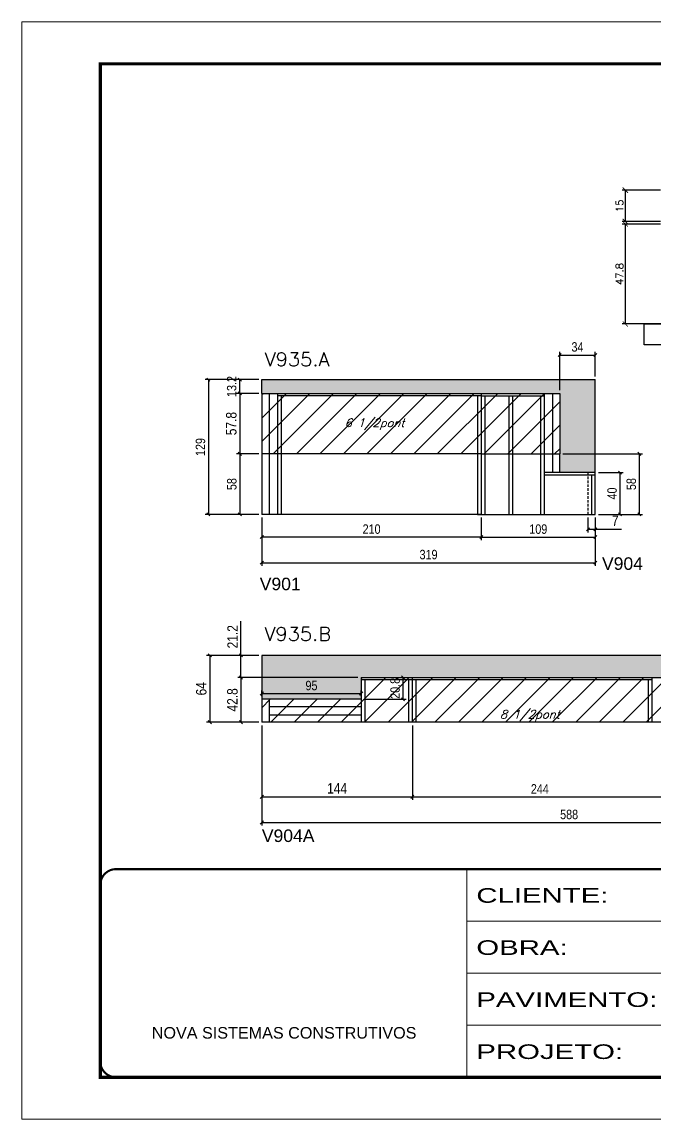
# Model space of a CAD drawing. Extents: x -20960 to -5926, y -2106 to 21915.
# Drawn here: x -7452 to -6846, y 10528 to 11578 of the extents above; entities that cross this region are included whole.
import ezdxf

# ---------------------------------------------------------------- set-up
doc = ezdxf.new("R2010")
doc.units = 0
for name, pattern in [('CONTINUO', [0]), ('DASHED', [0.75, 0.5, -0.25]), ('HIDDEN', [0.375, 0.25, -0.125])]:
    doc.linetypes.add(name, pattern=pattern)
for name, color, linetype in [('5', 5, 'Continuous'), ('barrote', 251, 'Continuous'), ('COTA', 241, 'Continuous'), ('Painéis', 200, 'Continuous'), ('Reaproveitamento', 251, 'Continuous'), ('SARR_2.2x7', 40, 'Continuous'), ('SARR_3.5x7', 81, 'Continuous'), ('texto', 7, 'Continuous')]:
    doc.layers.add(name, color=color, linetype=linetype)
for name, color, linetype, lineweight in [('Folhas', 255, 'Continuous', 9), ('SARRAFO DE PRESSAO', 251, 'DASHED', 9), ('Texto Seção', 7, 'Continuous', 15)]:
    doc.layers.add(name, color=color, linetype=linetype, lineweight=lineweight)
doc.styles.add('ARIAL', font='arial.ttf')
doc.styles.add('COTA TECNICA', font='techl___.ttf', dxfattribs={"height": 10})
doc.styles.add('COTA TECNICA-50', font='techl___.ttf', dxfattribs={"height": 9})
doc.styles.add('REGUA-120', font='ROMANS.shx', dxfattribs={"height": 15})
doc.styles.add('Romans', font='romans.shx')
doc.styles.get("Standard").update_dxf_attribs({"font": 'arial.ttf'})
doc.styles.add('Tecnologia', font='')
doc.styles.get('Tecnologia').set_extended_font_data('Forgotten Futurist')
doc.dimstyles.new('COTA PAINEL-50', dxfattribs={"dimtxt": 9, "dimasz": 3, "dimexe": 3, "dimexo": 3, "dimgap": 3, "dimtad": 1, "dimdec": 1, "dimzin": 12, "dimdsep": 46, "dimtxsty": 'COTA TECNICA-50', "dimblk1": 'OBLIQUE', "dimblk2": 'OBLIQUE', "dimsah": 1, "dimcen": 0.9, "dimclrd": 4, "dimclre": 4, "dimclrt": 240, "dimadec": 1, "dimazin": 3, "dimtfac": 1, "dimtdec": 1, "dimtmove": 0, "dimatfit": 3, "dimfxl": 1, "dimtolj": 1, "dimtzin": 12, "dimarcsym": 0})
doc.dimstyles.new('Cota Seção (2x)', dxfattribs={"dimtxt": 7, "dimasz": 5, "dimexe": 3, "dimexo": 3, "dimgap": 2, "dimtad": 3, "dimdec": 1, "dimlfac": 0.5, "dimzin": 12, "dimdsep": 46, "dimtxsty": 'Romans', "dimblk": 'ARCHTICK', "dimcen": 0, "dimclrd": 4, "dimclre": 4, "dimclrt": 1, "dimadec": 1, "dimazin": 3, "dimtfac": 1, "dimtdec": 1, "dimtmove": 0, "dimatfit": 3, "dimldrblk": 'OBLIQUE', "dimfxl": 1, "dimtolj": 1, "dimtzin": 12, "dimarcsym": 0})
doc.dimstyles.new('PAINEL', dxfattribs={"dimtxt": 10, "dimasz": 3, "dimexe": 3, "dimexo": 3, "dimgap": 3, "dimtad": 1, "dimdec": 1, "dimzin": 12, "dimdsep": 46, "dimtxsty": 'COTA TECNICA', "dimblk1": 'OBLIQUE', "dimblk2": 'OBLIQUE', "dimsah": 1, "dimcen": 0.9, "dimclrd": 4, "dimclre": 4, "dimclrt": 240, "dimadec": 1, "dimazin": 3, "dimtfac": 1, "dimtdec": 1, "dimtmove": 0, "dimatfit": 3, "dimfxl": 1, "dimtolj": 1, "dimtzin": 12, "dimarcsym": 0})

# ---------------------------------------------------------------- blocks, each defined once
blk = doc.blocks.new('9999999999')
at = {"color": 30, "linetype": 'CONTINUO'}
for p, q in [((98564.6, 34230.2), (98564.6, 34429.4)), ((98564.6, 34379.6), (99584, 34379.6)), ((98564.6, 34329.8), (99488, 34329.8)), ((98564.6, 34280), (99488, 34280))]:
    blk.add_line(p, q, dxfattribs=at)
at = {"color": 30, "linetype": 'CONTINUO', "const_width": 2}
blk.add_lwpolyline([(99584, 34230.2), (99584, 34414.4, 0.414214), (99569, 34429.4), (98229, 34429.4, 0.414214), (98214, 34414.4), (98214, 34245.2, 0.414214), (98229, 34230.2), (99584, 34230.2)], format="xyb", dxfattribs=at)
at = {"layer": 'Folhas'}
blk.add_lwpolyline([(98139, 34190.2), (99624, 34190.2), (99624, 35240.2), (98139, 35240.2)], close=True, dxfattribs=at)
at = {"layer": 'Folhas', "color": 30, "const_width": 3}
blk.add_lwpolyline([(98214, 34230.2), (99584, 34230.2), (99584, 35200.2), (98214, 35200.2)], close=True, dxfattribs=at)
at = {"color": 7, "linetype": 'Continuous', "ltscale": 5, "style": 'ARIAL'}
blk.add_text('NOVA SISTEMAS CONSTRUTIVOS', height=11.059, dxfattribs=at).set_placement((98263.2, 34267.2))
at = {"layer": 'Folhas', "color": 7, "style": 'Tecnologia', "width": 1.5}
for s, p in [('CLIENTE:', (98573.7, 34397.2)), ('OBRA:', (98573.7, 34347.3)), ('PAVIMENTO:', (98573.7, 34297.5)), ('PROJETO:', (98573.7, 34247.7))]:
    blk.add_text(s, height=14, dxfattribs=at).set_placement(p)
blk = doc.blocks.new('_Oblique')
at = {"color": 0, "linetype": 'ByBlock', "lineweight": -2}
blk.add_line((-0.5, -0.5), (0.5, 0.5), dxfattribs=at)
blk = doc.blocks.new('*D1606')
at = {"layer": 'COTA', "color": 4, "lineweight": -2, "ltscale": 25, "transparency": 16777216}
for p, q in [((-7225.5, 11222.7), (-7246.6, 11222.7)), ((-7243.6, 11222.7), (-7243.6, 11164.9)), ((-7225.5, 11164.9), (-7246.6, 11164.9))]:
    blk.add_line(p, q, dxfattribs=at)
at = {"layer": 'Defpoints', "color": 0, "ltscale": 25, "transparency": 16777216}
for p in [(-7222.5, 11222.7), (-7243.6, 11164.9), (-7222.5, 11164.9)]:
    blk.add_point(p, dxfattribs=at)
at = {"layer": 'COTA', "color": 4, "lineweight": -2, "ltscale": 25, "transparency": 16777216, "xscale": 3, "yscale": 3, "zscale": 3}
for p, rotation in [((-7243.6, 11222.7), 90), ((-7243.6, 11164.9), 270)]:
    blk.add_blockref('_Oblique', p, dxfattribs=dict(at, rotation=rotation))
at = {"layer": 'COTA', "color": 240, "ltscale": 25, "transparency": 16777216, "insert": (-7251.7, 11193.8), "char_height": 10, "attachment_point": 5, "rotation": 90, "style": 'COTA TECNICA'}
blk.add_mtext('\\A1;57.8', dxfattribs=at)
blk = doc.blocks.new('*D1392')
at = {"layer": 'COTA', "color": 4, "lineweight": -2, "ltscale": 25, "transparency": 16777216}
for p, q in [((-7222.5, 10905), (-7222.5, 10833.6)), ((-7078.5, 10905), (-7078.5, 10833.6)), ((-7222.5, 10836.6), (-7078.5, 10836.6))]:
    blk.add_line(p, q, dxfattribs=at)
at = {"layer": 'Defpoints', "color": 0, "ltscale": 25, "transparency": 16777216}
for p in [(-7222.5, 10908), (-7078.5, 10908), (-7078.5, 10836.6)]:
    blk.add_point(p, dxfattribs=at)
at = {"layer": 'COTA', "color": 4, "lineweight": -2, "ltscale": 25, "transparency": 16777216, "xscale": 3, "yscale": 3, "zscale": 3, "rotation": 180}
blk.add_blockref('_Oblique', (-7222.5, 10836.6), dxfattribs=at)
at = {"layer": 'COTA', "color": 4, "lineweight": -2, "ltscale": 25, "transparency": 16777216, "xscale": 3, "yscale": 3, "zscale": 3}
blk.add_blockref('_Oblique', (-7078.5, 10836.6), dxfattribs=at)
at = {"layer": 'COTA', "color": 240, "ltscale": 25, "transparency": 16777216, "insert": (-7150.5, 10844.7), "char_height": 10, "attachment_point": 5, "style": 'COTA TECNICA'}
blk.add_mtext('\\A1;144', dxfattribs=at)
blk = doc.blocks.new('*D1393')
at = {"layer": 'COTA', "color": 4, "lineweight": -2, "ltscale": 25, "transparency": 16777216}
for p, q in [((-7130.5, 10950.8), (-7245.5, 10950.8)), ((-7242.5, 10950.8), (-7242.5, 10908)), ((-7225.5, 10908), (-7245.5, 10908))]:
    blk.add_line(p, q, dxfattribs=at)
at = {"layer": 'Defpoints', "color": 0, "ltscale": 25, "transparency": 16777216}
for p in [(-7127.5, 10950.8), (-7242.5, 10908), (-7222.5, 10908)]:
    blk.add_point(p, dxfattribs=at)
at = {"layer": 'COTA', "color": 4, "lineweight": -2, "ltscale": 25, "transparency": 16777216, "xscale": 3, "yscale": 3, "zscale": 3}
for p, rotation in [((-7242.5, 10950.8), 90), ((-7242.5, 10908), 270)]:
    blk.add_blockref('_Oblique', p, dxfattribs=dict(at, rotation=rotation))
at = {"layer": 'COTA', "color": 240, "ltscale": 25, "transparency": 16777216, "insert": (-7250.6, 10929.4), "char_height": 10, "attachment_point": 5, "rotation": 90, "style": 'COTA TECNICA'}
blk.add_mtext('\\A1;42.8', dxfattribs=at)
blk = doc.blocks.new('*D1394')
at = {"layer": 'COTA', "color": 4, "lineweight": -2, "ltscale": 25, "transparency": 16777216}
for p, q in [((-7242.5, 10972), (-7242.5, 11004.7)), ((-7225.5, 10972), (-7245.5, 10972)), ((-7242.5, 10950.8), (-7242.5, 10972)), ((-7130.5, 10950.8), (-7245.5, 10950.8))]:
    blk.add_line(p, q, dxfattribs=at)
at = {"layer": 'Defpoints', "color": 0, "ltscale": 25, "transparency": 16777216}
for p in [(-7242.5, 10972), (-7222.5, 10972), (-7127.5, 10950.8)]:
    blk.add_point(p, dxfattribs=at)
at = {"layer": 'COTA', "color": 4, "lineweight": -2, "ltscale": 25, "transparency": 16777216, "xscale": 3, "yscale": 3, "zscale": 3}
for p, rotation in [((-7242.5, 10972), 90), ((-7242.5, 10950.8), 270)]:
    blk.add_blockref('_Oblique', p, dxfattribs=dict(at, rotation=rotation))
at = {"layer": 'COTA', "color": 240, "ltscale": 25, "transparency": 16777216, "insert": (-7250.5, 10989.8), "char_height": 10, "attachment_point": 5, "rotation": 90, "style": 'COTA TECNICA'}
blk.add_mtext('\\A1;21.2', dxfattribs=at)
blk = doc.blocks.new('*D1395')
at = {"layer": 'COTA', "color": 4, "lineweight": -2, "ltscale": 25, "transparency": 16777216}
for p, q in [((-7225.5, 10972), (-7275.3, 10972)), ((-7272.3, 10972), (-7272.3, 10908)), ((-7225.5, 10908), (-7275.3, 10908))]:
    blk.add_line(p, q, dxfattribs=at)
at = {"layer": 'Defpoints', "color": 0, "ltscale": 25, "transparency": 16777216}
for p in [(-7222.5, 10972), (-7272.3, 10908), (-7222.5, 10908)]:
    blk.add_point(p, dxfattribs=at)
at = {"layer": 'COTA', "color": 4, "lineweight": -2, "ltscale": 25, "transparency": 16777216, "xscale": 3, "yscale": 3, "zscale": 3}
for p, rotation in [((-7272.3, 10972), 90), ((-7272.3, 10908), 270)]:
    blk.add_blockref('_Oblique', p, dxfattribs=dict(at, rotation=rotation))
at = {"layer": 'COTA', "color": 240, "ltscale": 25, "transparency": 16777216, "insert": (-7280.4, 10940), "char_height": 10, "attachment_point": 5, "rotation": 90, "style": 'COTA TECNICA'}
blk.add_mtext('\\A1;64', dxfattribs=at)
blk = doc.blocks.new('_ArchTick')
at = {"color": 0, "linetype": 'ByBlock', "const_width": 0.15}
blk.add_lwpolyline([(-0.5, -0.5), (0.5, 0.5)], dxfattribs=at)
blk = doc.blocks.new('*D1396')
at = {"layer": 'COTA', "color": 4, "lineweight": -2, "transparency": 16777216}
for p, q in [((-6841, 11384.8), (-6877.7, 11384.8)), ((-6874.7, 11289.2), (-6874.7, 11384.8)), ((-6823.4, 11289.2), (-6877.7, 11289.2))]:
    blk.add_line(p, q, dxfattribs=at)
at = {"layer": 'Defpoints', "color": 0, "transparency": 16777216}
for p in [(-6874.7, 11384.8), (-6838, 11384.8), (-6820.4, 11289.2)]:
    blk.add_point(p, dxfattribs=at)
at = {"layer": 'COTA', "color": 4, "lineweight": -2, "transparency": 16777216, "xscale": 5, "yscale": 5, "zscale": 5}
for p, rotation in [((-6874.7, 11384.8), 90), ((-6874.7, 11289.2), 270)]:
    blk.add_blockref('_ArchTick', p, dxfattribs=dict(at, rotation=rotation))
at = {"layer": 'COTA', "color": 1, "transparency": 16777216, "insert": (-6880.2, 11337), "char_height": 7, "attachment_point": 5, "rotation": 90, "style": 'Romans'}
blk.add_mtext('\\A1;47.8', dxfattribs=at)
blk = doc.blocks.new('*D1397')
at = {"layer": 'COTA', "color": 4, "lineweight": -2, "transparency": 16777216}
for p, q in [((-6841, 11417.2), (-6877.7, 11417.2)), ((-6874.7, 11387.2), (-6874.7, 11417.2)), ((-6841, 11387.2), (-6877.7, 11387.2))]:
    blk.add_line(p, q, dxfattribs=at)
at = {"layer": 'Defpoints', "color": 0, "transparency": 16777216}
for p in [(-6874.7, 11417.2), (-6838, 11417.2), (-6838, 11387.2)]:
    blk.add_point(p, dxfattribs=at)
at = {"layer": 'COTA', "color": 4, "lineweight": -2, "transparency": 16777216, "xscale": 5, "yscale": 5, "zscale": 5}
for p, rotation in [((-6874.7, 11417.2), 90), ((-6874.7, 11387.2), 270)]:
    blk.add_blockref('_ArchTick', p, dxfattribs=dict(at, rotation=rotation))
at = {"layer": 'COTA', "color": 1, "transparency": 16777216, "insert": (-6880.2, 11402.2), "char_height": 7, "attachment_point": 5, "rotation": 90, "style": 'Romans'}
blk.add_mtext('\\A1;15', dxfattribs=at)
blk = doc.blocks.new('*D1609')
at = {"layer": 'COTA', "color": 4, "lineweight": -2, "transparency": 16777216}
for p, q in [((-7124.5, 10950.8), (-7084.4, 10950.8)), ((-7087.4, 10930), (-7087.4, 10950.8)), ((-7124.5, 10930), (-7084.4, 10930))]:
    blk.add_line(p, q, dxfattribs=at)
at = {"layer": 'Defpoints', "color": 0, "transparency": 16777216}
for p in [(-7127.5, 10950.8), (-7087.4, 10950.8), (-7127.5, 10930)]:
    blk.add_point(p, dxfattribs=at)
at = {"layer": 'COTA', "color": 4, "lineweight": -2, "transparency": 16777216, "xscale": 3, "yscale": 3, "zscale": 3}
for p, rotation in [((-7087.4, 10950.8), 90), ((-7087.4, 10930), 270)]:
    blk.add_blockref('_Oblique', p, dxfattribs=dict(at, rotation=rotation))
at = {"layer": 'COTA', "color": 240, "transparency": 16777216, "insert": (-7095, 10940.4), "char_height": 9, "attachment_point": 5, "rotation": 90, "style": 'COTA TECNICA-50'}
blk.add_mtext('\\A1;20.8', dxfattribs=at)
blk = doc.blocks.new('*D1610')
at = {"layer": 'COTA', "color": 4, "lineweight": -2, "transparency": 16777216}
for p, q in [((-7222.5, 10933), (-7222.5, 10938.5)), ((-7222.5, 10935.5), (-7127.5, 10935.5)), ((-7127.5, 10933), (-7127.5, 10938.5))]:
    blk.add_line(p, q, dxfattribs=at)
at = {"layer": 'Defpoints', "color": 0, "transparency": 16777216}
for p in [(-7127.5, 10935.5), (-7222.5, 10930), (-7127.5, 10930)]:
    blk.add_point(p, dxfattribs=at)
at = {"layer": 'COTA', "color": 4, "lineweight": -2, "transparency": 16777216, "xscale": 3, "yscale": 3, "zscale": 3, "rotation": 180}
blk.add_blockref('_Oblique', (-7222.5, 10935.5), dxfattribs=at)
at = {"layer": 'COTA', "color": 4, "lineweight": -2, "transparency": 16777216, "xscale": 3, "yscale": 3, "zscale": 3}
blk.add_blockref('_Oblique', (-7127.5, 10935.5), dxfattribs=at)
at = {"layer": 'COTA', "color": 240, "transparency": 16777216, "insert": (-7175, 10943.1), "char_height": 9, "attachment_point": 5, "style": 'COTA TECNICA-50'}
blk.add_mtext('\\A1;95', dxfattribs=at)
blk = doc.blocks.new('*D1611')
at = {"layer": 'COTA', "color": 4, "lineweight": -2, "transparency": 16777216}
for p, q in [((-7078.5, 10905), (-7078.5, 10833.6)), ((-6834.5, 10905), (-6834.5, 10833.6)), ((-7078.5, 10836.6), (-6834.5, 10836.6))]:
    blk.add_line(p, q, dxfattribs=at)
at = {"layer": 'Defpoints', "color": 0, "transparency": 16777216}
for p in [(-7078.5, 10908), (-6834.5, 10908), (-6834.5, 10836.6)]:
    blk.add_point(p, dxfattribs=at)
at = {"layer": 'COTA', "color": 4, "lineweight": -2, "transparency": 16777216, "xscale": 3, "yscale": 3, "zscale": 3, "rotation": 180}
blk.add_blockref('_Oblique', (-7078.5, 10836.6), dxfattribs=at)
at = {"layer": 'COTA', "color": 4, "lineweight": -2, "transparency": 16777216, "xscale": 3, "yscale": 3, "zscale": 3}
blk.add_blockref('_Oblique', (-6834.5, 10836.6), dxfattribs=at)
at = {"layer": 'COTA', "color": 240, "transparency": 16777216, "insert": (-6956.5, 10844.2), "char_height": 9, "attachment_point": 5, "style": 'COTA TECNICA-50'}
blk.add_mtext('\\A1;244', dxfattribs=at)
blk = doc.blocks.new('*D1405')
at = {"layer": 'COTA', "color": 4, "lineweight": -2, "transparency": 16777216}
for p, q in [((-7222.5, 11103.9), (-7222.5, 11082.2)), ((-7012.5, 11103.9), (-7012.5, 11082.2)), ((-7012.5, 11085.2), (-7222.5, 11085.2))]:
    blk.add_line(p, q, dxfattribs=at)
at = {"layer": 'Defpoints', "color": 0, "transparency": 16777216}
for p in [(-7222.5, 11106.9), (-7012.5, 11106.9), (-7222.5, 11085.2)]:
    blk.add_point(p, dxfattribs=at)
at = {"layer": 'COTA', "color": 4, "lineweight": -2, "transparency": 16777216, "xscale": 3, "yscale": 3, "zscale": 3, "rotation": 180}
blk.add_blockref('_Oblique', (-7222.5, 11085.2), dxfattribs=at)
at = {"layer": 'COTA', "color": 4, "lineweight": -2, "transparency": 16777216, "xscale": 3, "yscale": 3, "zscale": 3}
blk.add_blockref('_Oblique', (-7012.5, 11085.2), dxfattribs=at)
at = {"layer": 'COTA', "color": 240, "transparency": 16777216, "insert": (-7117.5, 11092.8), "char_height": 9, "attachment_point": 5, "style": 'COTA TECNICA-50'}
blk.add_mtext('\\A1;210', dxfattribs=at)
blk = doc.blocks.new('*D1406')
at = {"layer": 'COTA', "color": 4, "lineweight": -2, "transparency": 16777216}
for p, q in [((-7012.5, 11103.9), (-7012.5, 11082.2)), ((-6903.5, 11103.9), (-6903.5, 11082.2)), ((-7012.5, 11085.2), (-6903.5, 11085.2))]:
    blk.add_line(p, q, dxfattribs=at)
at = {"layer": 'Defpoints', "color": 0, "transparency": 16777216}
for p in [(-7012.5, 11106.9), (-6903.5, 11106.9), (-6903.5, 11085.2)]:
    blk.add_point(p, dxfattribs=at)
at = {"layer": 'COTA', "color": 4, "lineweight": -2, "transparency": 16777216, "xscale": 3, "yscale": 3, "zscale": 3, "rotation": 180}
blk.add_blockref('_Oblique', (-7012.5, 11085.2), dxfattribs=at)
at = {"layer": 'COTA', "color": 4, "lineweight": -2, "transparency": 16777216, "xscale": 3, "yscale": 3, "zscale": 3}
blk.add_blockref('_Oblique', (-6903.5, 11085.2), dxfattribs=at)
at = {"layer": 'COTA', "color": 240, "transparency": 16777216, "insert": (-6958, 11092.8), "char_height": 9, "attachment_point": 5, "style": 'COTA TECNICA-50'}
blk.add_mtext('\\A1;109', dxfattribs=at)
blk = doc.blocks.new('*D1614')
at = {"layer": 'COTA', "color": 4, "lineweight": -2, "transparency": 16777216}
for p, q in [((-7225.5, 11235.9), (-7246.6, 11235.9)), ((-7243.6, 11222.7), (-7243.6, 11235.9)), ((-7225.5, 11222.7), (-7246.6, 11222.7))]:
    blk.add_line(p, q, dxfattribs=at)
at = {"layer": 'Defpoints', "color": 0, "transparency": 16777216}
for p in [(-7243.6, 11235.9), (-7222.5, 11235.9), (-7222.5, 11222.7)]:
    blk.add_point(p, dxfattribs=at)
at = {"layer": 'COTA', "color": 4, "lineweight": -2, "transparency": 16777216, "xscale": 3, "yscale": 3, "zscale": 3}
for p, rotation in [((-7243.6, 11235.9), 90), ((-7243.6, 11222.7), 270)]:
    blk.add_blockref('_Oblique', p, dxfattribs=dict(at, rotation=rotation))
at = {"layer": 'COTA', "color": 240, "transparency": 16777216, "insert": (-7251.3, 11229.3), "char_height": 9, "attachment_point": 5, "rotation": 90, "style": 'COTA TECNICA-50'}
blk.add_mtext('\\A1;13.2', dxfattribs=at)
blk = doc.blocks.new('*D1407')
at = {"layer": 'COTA', "color": 4, "lineweight": -2, "transparency": 16777216}
for p, q in [((-7222.5, 11103.9), (-7222.5, 11057.7)), ((-6903.5, 11103.9), (-6903.5, 11057.7)), ((-7222.5, 11060.7), (-6903.5, 11060.7))]:
    blk.add_line(p, q, dxfattribs=at)
at = {"layer": 'Defpoints', "color": 0, "transparency": 16777216}
for p in [(-7222.5, 11106.9), (-6903.5, 11106.9), (-6903.5, 11060.7)]:
    blk.add_point(p, dxfattribs=at)
at = {"layer": 'COTA', "color": 4, "lineweight": -2, "transparency": 16777216, "xscale": 3, "yscale": 3, "zscale": 3, "rotation": 180}
blk.add_blockref('_Oblique', (-7222.5, 11060.7), dxfattribs=at)
at = {"layer": 'COTA', "color": 4, "lineweight": -2, "transparency": 16777216, "xscale": 3, "yscale": 3, "zscale": 3}
blk.add_blockref('_Oblique', (-6903.5, 11060.7), dxfattribs=at)
at = {"layer": 'COTA', "color": 240, "transparency": 16777216, "insert": (-7063, 11068.4), "char_height": 9, "attachment_point": 5, "style": 'COTA TECNICA-50'}
blk.add_mtext('\\A1;319', dxfattribs=at)
blk = doc.blocks.new('*D1408')
at = {"layer": 'COTA', "color": 4, "lineweight": -2, "transparency": 16777216}
for p, q in [((-7225.5, 11235.9), (-7276.6, 11235.9)), ((-7273.6, 11235.9), (-7273.6, 11106.9)), ((-7225.5, 11106.9), (-7276.6, 11106.9))]:
    blk.add_line(p, q, dxfattribs=at)
at = {"layer": 'Defpoints', "color": 0, "transparency": 16777216}
for p in [(-7222.5, 11235.9), (-7273.6, 11106.9), (-7222.5, 11106.9)]:
    blk.add_point(p, dxfattribs=at)
at = {"layer": 'COTA', "color": 4, "lineweight": -2, "transparency": 16777216, "xscale": 3, "yscale": 3, "zscale": 3}
for p, rotation in [((-7273.6, 11235.9), 90), ((-7273.6, 11106.9), 270)]:
    blk.add_blockref('_Oblique', p, dxfattribs=dict(at, rotation=rotation))
at = {"layer": 'COTA', "color": 240, "transparency": 16777216, "insert": (-7281.2, 11171.4), "char_height": 9, "attachment_point": 5, "rotation": 90, "style": 'COTA TECNICA-50'}
blk.add_mtext('\\A1;129', dxfattribs=at)
blk = doc.blocks.new('*D1621')
at = {"layer": 'COTA', "color": 4, "lineweight": -2, "transparency": 16777216}
for p, q in [((-7222.5, 10905), (-7222.5, 10809.1)), ((-6634.5, 10905), (-6634.5, 10809.1)), ((-7222.5, 10812.1), (-6634.5, 10812.1))]:
    blk.add_line(p, q, dxfattribs=at)
at = {"layer": 'Defpoints', "color": 0, "transparency": 16777216}
for p in [(-7222.5, 10908), (-6634.5, 10908), (-6634.5, 10812.1)]:
    blk.add_point(p, dxfattribs=at)
at = {"layer": 'COTA', "color": 4, "lineweight": -2, "transparency": 16777216, "xscale": 3, "yscale": 3, "zscale": 3, "rotation": 180}
blk.add_blockref('_Oblique', (-7222.5, 10812.1), dxfattribs=at)
at = {"layer": 'COTA', "color": 4, "lineweight": -2, "transparency": 16777216, "xscale": 3, "yscale": 3, "zscale": 3}
blk.add_blockref('_Oblique', (-6634.5, 10812.1), dxfattribs=at)
at = {"layer": 'COTA', "color": 240, "transparency": 16777216, "insert": (-6928.5, 10819.7), "char_height": 9, "attachment_point": 5, "style": 'COTA TECNICA-50'}
blk.add_mtext('\\A1;588', dxfattribs=at)
blk = doc.blocks.new('*D1493')
at = {"layer": 'COTA', "color": 4, "lineweight": -2, "ltscale": 25, "transparency": 16777216}
for p, q in [((-6910.5, 11103.9), (-6910.5, 11089.7)), ((-6903.5, 11103.9), (-6903.5, 11089.7)), ((-6910.5, 11092.7), (-6903.5, 11092.7)), ((-6903.5, 11092.7), (-6878.5, 11092.7))]:
    blk.add_line(p, q, dxfattribs=at)
at = {"layer": 'Defpoints', "color": 0, "ltscale": 25, "transparency": 16777216}
for p in [(-6910.5, 11106.9), (-6903.5, 11106.9), (-6910.5, 11092.7)]:
    blk.add_point(p, dxfattribs=at)
at = {"layer": 'COTA', "color": 4, "lineweight": -2, "ltscale": 25, "transparency": 16777216, "xscale": 3, "yscale": 3, "zscale": 3, "rotation": 180}
blk.add_blockref('_Oblique', (-6910.5, 11092.7), dxfattribs=at)
at = {"layer": 'COTA', "color": 4, "lineweight": -2, "ltscale": 25, "transparency": 16777216, "xscale": 3, "yscale": 3, "zscale": 3}
blk.add_blockref('_Oblique', (-6903.5, 11092.7), dxfattribs=at)
at = {"layer": 'COTA', "color": 240, "ltscale": 25, "transparency": 16777216, "insert": (-6884.4, 11100.8), "char_height": 10, "attachment_point": 5, "style": 'COTA TECNICA'}
blk.add_mtext('\\A1;7', dxfattribs=at)
blk = doc.blocks.new('*D1494')
at = {"layer": 'COTA', "color": 4, "lineweight": -2, "transparency": 16777216}
for p, q in [((-7225.5, 11164.9), (-7246.6, 11164.9)), ((-7243.6, 11164.9), (-7243.6, 11106.9)), ((-7225.5, 11106.9), (-7246.6, 11106.9))]:
    blk.add_line(p, q, dxfattribs=at)
at = {"layer": 'Defpoints', "color": 0, "transparency": 16777216}
for p in [(-7222.5, 11164.9), (-7243.6, 11106.9), (-7222.5, 11106.9)]:
    blk.add_point(p, dxfattribs=at)
at = {"layer": 'COTA', "color": 4, "lineweight": -2, "transparency": 16777216, "xscale": 3, "yscale": 3, "zscale": 3}
for p, rotation in [((-7243.6, 11164.9), 90), ((-7243.6, 11106.9), 270)]:
    blk.add_blockref('_Oblique', p, dxfattribs=dict(at, rotation=rotation))
at = {"layer": 'COTA', "color": 240, "transparency": 16777216, "insert": (-7251.2, 11135.9), "char_height": 9, "attachment_point": 5, "rotation": 90, "style": 'COTA TECNICA-50'}
blk.add_mtext('\\A1;58', dxfattribs=at)
blk = doc.blocks.new('*D1724')
at = {"layer": 'COTA', "color": 4, "lineweight": -2, "transparency": 16777216}
for p, q in [((-6937.5, 11225.7), (-6937.5, 11262.4)), ((-6937.5, 11259.4), (-6903.5, 11259.4)), ((-6903.5, 11238.9), (-6903.5, 11262.4))]:
    blk.add_line(p, q, dxfattribs=at)
at = {"layer": 'Defpoints', "color": 0, "transparency": 16777216}
for p in [(-6903.5, 11259.4), (-6903.5, 11235.9), (-6937.5, 11222.7)]:
    blk.add_point(p, dxfattribs=at)
at = {"layer": 'COTA', "color": 4, "lineweight": -2, "transparency": 16777216, "xscale": 3, "yscale": 3, "zscale": 3, "rotation": 180}
blk.add_blockref('_Oblique', (-6937.5, 11259.4), dxfattribs=at)
at = {"layer": 'COTA', "color": 4, "lineweight": -2, "transparency": 16777216, "xscale": 3, "yscale": 3, "zscale": 3}
blk.add_blockref('_Oblique', (-6903.5, 11259.4), dxfattribs=at)
at = {"layer": 'COTA', "color": 240, "transparency": 16777216, "insert": (-6920.5, 11267.1), "char_height": 9, "attachment_point": 5, "style": 'COTA TECNICA-50'}
blk.add_mtext('\\A1;34', dxfattribs=at)
blk = doc.blocks.new('*D1725')
at = {"layer": 'COTA', "color": 4, "lineweight": -2, "transparency": 16777216}
for p, q in [((-6900.5, 11146.9), (-6876.8, 11146.9)), ((-6879.8, 11106.9), (-6879.8, 11146.9)), ((-6900.5, 11106.9), (-6876.8, 11106.9))]:
    blk.add_line(p, q, dxfattribs=at)
at = {"layer": 'Defpoints', "color": 0, "transparency": 16777216}
for p in [(-6903.5, 11146.9), (-6879.8, 11146.9), (-6903.5, 11106.9)]:
    blk.add_point(p, dxfattribs=at)
at = {"layer": 'COTA', "color": 4, "lineweight": -2, "transparency": 16777216, "xscale": 3, "yscale": 3, "zscale": 3}
for p, rotation in [((-6879.8, 11146.9), 90), ((-6879.8, 11106.9), 270)]:
    blk.add_blockref('_Oblique', p, dxfattribs=dict(at, rotation=rotation))
at = {"layer": 'COTA', "color": 240, "transparency": 16777216, "insert": (-6887.4, 11126.9), "char_height": 9, "attachment_point": 5, "rotation": 90, "style": 'COTA TECNICA-50'}
blk.add_mtext('\\A1;40', dxfattribs=at)
blk = doc.blocks.new('*D1726')
at = {"layer": 'COTA', "color": 4, "lineweight": -2, "transparency": 16777216}
for p, q in [((-6934.5, 11164.9), (-6858.4, 11164.9)), ((-6861.4, 11164.9), (-6861.4, 11106.9)), ((-6900.5, 11106.9), (-6858.4, 11106.9))]:
    blk.add_line(p, q, dxfattribs=at)
at = {"layer": 'Defpoints', "color": 0, "transparency": 16777216}
for p in [(-6937.5, 11164.9), (-6903.5, 11106.9), (-6861.4, 11106.9)]:
    blk.add_point(p, dxfattribs=at)
at = {"layer": 'COTA', "color": 4, "lineweight": -2, "transparency": 16777216, "xscale": 3, "yscale": 3, "zscale": 3}
for p, rotation in [((-6861.4, 11164.9), 90), ((-6861.4, 11106.9), 270)]:
    blk.add_blockref('_Oblique', p, dxfattribs=dict(at, rotation=rotation))
at = {"layer": 'COTA', "color": 240, "transparency": 16777216, "insert": (-6869, 11135.9), "char_height": 9, "attachment_point": 5, "rotation": 90, "style": 'COTA TECNICA-50'}
blk.add_mtext('\\A1;58', dxfattribs=at)

msp = doc.modelspace()

# ---------------------------------------------------------------- hatches: boundary and pattern name
at = {"layer": 'COTA', "linetype": 'ByBlock'}
h = msp.add_hatch(dxfattribs=at)
h.set_pattern_fill('AR-CONC', color=256, scale=0.03)
h.set_pattern_definition([(50, (1585, 2366.6223), (5.46554, -0.4781726), [0.5715, -6.2865]), (355, (1585, 2366.6223), (-1.0573026, 5.7317054), [0.4572, -5.0292175]), (100.451445, (1585.4555, 2366.5825), (4.4082374, 5.2535326), [0.4857003, -5.3427073]), (46.1842, (1585, 2368.146), (8.1323712, -1.26127), [0.85725, -9.42975]), (96.63556, (1585.678, 2368.041), (7.122124, 7.4227837), [0.7285507, -8.014068]), (351.18415, (1585, 2368.146), (7.122124, 7.422784), [0.685799, -7.543792]), (21, (1585.762, 2367.7653), (4.5484317, -3.067956), [0.5715, -6.2865]), (326, (1585.762, 2367.7653), (1.8540609, 5.525639), [0.4572, -5.0292]), (71.451445, (1586.141, 2367.5097), (6.4024926, 2.457683), [0.4857003, -5.3426981]), (37.5, (1585, 2366.6223), (0.0926581, 2.53665117), [0, -4.96824, 0, -5.1054, 0, -5.04825]), (7.5, (1585, 2366.6223), (2.0045899, 3.00541724), [0, -2.91084, 0, -4.85394, 0, -1.92405]), (327.5, (1583.3007, 2366.6223), (4.06771786, -0.17186232), [0, -1.905, 0, -5.9436, 0, -7.8867]), (317.5, (1582.5387, 2366.6223), (4.4438754, 0.7627947), [0, -2.4765, 0, -3.94716, 0, -5.6007])])
h.paths.add_polyline_path([(-7222.53, 11222.73), (-6937.53, 11222.73), (-6937.53, 11146.93), (-6903.53, 11146.93), (-6903.53, 11235.93), (-7222.53, 11235.93)])
h = msp.add_hatch(dxfattribs=at)
h.set_pattern_fill('AR-CONC', color=256, scale=0.03)
h.set_pattern_definition([(50, (1585, 0), (5.46554, -0.4781726), [0.5715, -6.2865]), (355, (1585, 0), (-1.0573026, 5.7317054), [0.4572, -5.0292175]), (100.451445, (1585.4555, -0.04), (4.4082374, 5.2535326), [0.4857003, -5.3427073]), (46.1842, (1585, 1.524), (8.1323712, -1.2612698), [0.85725, -9.42975]), (96.63556, (1585.678, 1.419), (7.122124, 7.4227837), [0.7285507, -8.014068]), (351.18415, (1585, 1.524), (7.122124, 7.4227837), [0.685799, -7.543792]), (21, (1585.762, 1.143), (4.5484317, -3.067956), [0.5715, -6.2865]), (326, (1585.762, 1.143), (1.8540609, 5.525639), [0.4572, -5.0292]), (71.451445, (1586.141, 0.8873), (6.4024926, 2.457683), [0.4857003, -5.3426981]), (37.5, (1585, 0), (0.0926581, 2.53665117), [0, -4.96824, 0, -5.1054, 0, -5.04825]), (7.5, (1585, 0), (2.0045899, 3.00541724), [0, -2.91084, 0, -4.85394, 0, -1.92405]), (327.5, (1583.3007, 0), (4.06771786, -0.17186232), [0, -1.905, 0, -5.9436, 0, -7.8867]), (317.5, (1582.5387, 0), (4.4438754, 0.7627947), [0, -2.4765, 0, -3.94716, 0, -5.6007])])
h.paths.add_polyline_path([(-7222.53, 10971.98), (-7222.53, 10929.98), (-7127.53, 10929.98), (-7127.53, 10950.78), (-6737.53, 10950.78), (-6737.53, 10929.98), (-6634.53, 10929.98), (-6634.53, 10971.98)])
h.paths.add_polyline_path([(-7086.17, 10925.34), (-7086.17, 10955.88), (-7104.7, 10955.88), (-7104.7, 10925.34)], flags=9)
h.paths.add_polyline_path([(-7184.65, 10934.28), (-7164.76, 10934.28), (-7164.76, 10952.8), (-7184.65, 10952.8)], flags=24)
h.paths.add_polyline_path([(-6697.94, 10933.99), (-6674.74, 10933.99), (-6674.74, 10952.51), (-6697.94, 10952.51)], flags=24)
at = {"layer": 'Reaproveitamento', "transparency": 33554684}
h = msp.add_hatch(dxfattribs=at)
h.set_pattern_fill('ANSI31', color=256, scale=5)
h.set_pattern_definition([(45, (2564.895, 219.65), (-11.22532, 11.22532), [])])
h.paths.add_polyline_path([(-6937.53, 11164.93), (-6937.53, 11222.73), (-7222.53, 11222.73), (-7222.53, 11164.93)])
h = msp.add_hatch(dxfattribs=at)
h.set_pattern_fill('ANSI31', color=256, scale=5)
h.set_pattern_definition([(45, (2659.895, -52.296), (-11.22532, 11.22532), [])])
h.paths.add_polyline_path([(-7127.53, 10950.78), (-7127.53, 10929.98), (-7222.53, 10929.98), (-7222.53, 10907.98), (-6634.53, 10907.98), (-6634.53, 10929.98), (-6737.53, 10929.98), (-6737.53, 10950.78)])

# ---------------------------------------------------------------- linework, layer by layer
at = {"layer": 'barrote'}
msp.add_lwpolyline([(-6661.59, 11269.19), (-6856.56, 11269.19), (-6856.56, 11289.19), (-6661.59, 11289.19)], close=True, dxfattribs=at)
at = {"layer": 'COTA', "linetype": 'ByBlock'}
for p, q in [((-7222.53, 11222.73), (-7222.53, 11235.93)), ((-7222.53, 11235.93), (-6903.53, 11235.93)), ((-6903.53, 11146.93), (-6903.53, 11235.93)), ((-6634.53, 10971.98), (-7222.53, 10971.98)), ((-7222.53, 10971.98), (-7222.53, 10929.98))]:
    msp.add_line(p, q, dxfattribs=at)
at = {"layer": 'Painéis'}
for p, q in [((-7222.53, 11222.73), (-7012.53, 11222.73)), ((-7222.53, 11222.73), (-7222.53, 11106.93)), ((-7012.53, 11222.73), (-7012.53, 11178.93)), ((-7012.53, 11222.73), (-7012.53, 11106.93)), ((-7012.53, 11222.73), (-6937.53, 11222.73)), ((-6937.53, 11222.73), (-6937.53, 11164.93)), ((-7012.53, 11164.93), (-7222.53, 11164.93)), ((-7012.53, 11164.93), (-6937.53, 11164.93)), ((-6937.53, 11146.93), (-6937.53, 11164.93)), ((-6903.53, 11146.93), (-6937.53, 11146.93)), ((-6903.53, 11106.93), (-6903.53, 11146.93)), ((-7012.53, 11106.93), (-7222.53, 11106.93)), ((-7012.53, 11106.93), (-6903.53, 11106.93)), ((-7127.53, 10950.78), (-7127.53, 10929.98)), ((-7127.53, 10950.78), (-6737.53, 10950.78)), ((-7078.53, 10950.78), (-7078.53, 10907.98)), ((-7078.53, 10950.78), (-7078.53, 10907.98)), ((-7127.53, 10929.98), (-7222.53, 10929.98)), ((-7222.53, 10929.98), (-7222.53, 10907.98)), ((-6634.53, 10907.98), (-7222.53, 10907.98))]:
    msp.add_line(p, q, dxfattribs=at)
at = {"layer": 'SARR_2.2x7', "linetype": 'Continuous', "ltscale": 50}
for p, q in [((-7215.53, 11222.73), (-7215.53, 11164.93)), ((-7012.53, 11220.53), (-7207.53, 11220.53)), ((-7012.53, 11220.53), (-6952.53, 11220.53)), ((-6944.53, 11222.73), (-6944.53, 11164.93)), ((-7215.53, 11164.93), (-7215.53, 11106.93)), ((-6944.53, 11164.93), (-6944.53, 11146.93)), ((-6937.53, 11146.93), (-6952.53, 11146.93)), ((-6952.53, 11144.73), (-6903.53, 11144.73)), ((-7078.53, 10948.58), (-7127.53, 10948.58)), ((-6849.53, 10948.58), (-7078.53, 10948.58)), ((-7215.53, 10929.98), (-7215.53, 10907.98)), ((-7215.53, 10922.98), (-7127.53, 10922.98)), ((-7215.53, 10914.98), (-7127.53, 10914.98))]:
    msp.add_line(p, q, dxfattribs=at)
at = {"layer": 'SARR_2.2x7', "linetype": 'HIDDEN', "ltscale": 10}
msp.add_line((-6910.53, 11146.93), (-6910.53, 11106.93), dxfattribs=at)
at = {"layer": 'SARR_3.5x7'}
for p, q in [((-7207.53, 11222.73), (-7207.53, 11106.93)), ((-7204.03, 11220.53), (-7204.03, 11106.93)), ((-7016.03, 11220.53), (-7016.03, 11106.93)), ((-7012.53, 11222.73), (-7012.53, 11106.93)), ((-7009.03, 11220.53), (-7009.03, 11106.93)), ((-6986.15, 11220.53), (-6986.15, 11106.93)), ((-6982.65, 11220.53), (-6982.65, 11106.93)), ((-6956.03, 11220.53), (-6956.03, 11106.93)), ((-6952.53, 11222.73), (-6952.53, 11106.93)), ((-6907.03, 11144.73), (-6907.03, 11106.93)), ((-7204.03, 11106.93), (-7207.53, 11106.93)), ((-7016.03, 11106.93), (-7009.03, 11106.93)), ((-6986.15, 11106.93), (-6982.65, 11106.93)), ((-6956.03, 11106.93), (-6952.53, 11106.93)), ((-7124.03, 10948.58), (-7124.03, 10907.98)), ((-7082.03, 10948.58), (-7082.03, 10907.98)), ((-7075.03, 10948.58), (-7075.03, 10907.98)), ((-6853.03, 10948.58), (-6853.03, 10907.98)), ((-6849.53, 10950.78), (-6849.53, 10907.98)), ((-7127.53, 10929.98), (-7127.53, 10907.98))]:
    msp.add_line(p, q, dxfattribs=at)

# ---------------------------------------------------------------- block references
at = {"layer": 'SARRAFO DE PRESSAO', "color": 6, "linetype": 'ByBlock'}
msp.add_blockref('9999999999', (-105590.98, -23661.99), dxfattribs=at)

# ---------------------------------------------------------------- texts
at = {"layer": '5', "linetype": 'Continuous'}
for s, p in [('V904', (-6897.04, 11053.83)), ('V901', (-7224.48, 11034.34)), ('V904A', (-7222.45, 10793.37))]:
    msp.add_text(s, height=12, rotation=0.00004, dxfattribs=at).set_placement(p)
at = {"layer": 'texto', "color": 2, "char_height": 8, "attachment_point": 5, "style": 'Romans'}
for s, insert in [('{\\Q19;\\C256;6 1/2pont}', (-7114.74, 11193.23)), ('{\\Q19;\\C256;8 1/2pont}', (-6966.12, 10914.28))]:
    msp.add_mtext(s, dxfattribs=dict(at, insert=insert))
at = {"layer": 'Texto Seção', "style": 'REGUA-120', "width": 1.05}
for s, p in [('V935.A', (-7219.8, 11248.85)), ('V935.B', (-7220.02, 10986.05))]:
    msp.add_text(s, height=13, dxfattribs=at).set_placement(p)

# ---------------------------------------------------------------- dimensions: what is measured, and where the dimension line sits
at = {"layer": 'COTA'}
for base, p1, p2, dimstyle, picture, middle in [((-6874.67, 11417.19), (-6837.95, 11387.19), (-6837.95, 11417.19), 'Cota Seção (2x)', '*D1397', (-6880.17, 11402.19)), ((-6874.67, 11384.79), (-6820.35, 11289.19), (-6837.95, 11384.79), 'Cota Seção (2x)', '*D1396', (-6880.17, 11336.99)), ((-7273.64, 11106.93), (-7222.53, 11235.93), (-7222.53, 11106.93), 'COTA PAINEL-50', '*D1408', (-7281.22, 11171.43)), ((-7243.58, 11106.93), (-7222.53, 11164.93), (-7222.53, 11106.93), 'COTA PAINEL-50', '*D1494', (-7251.19, 11135.93)), ((-6861.42, 11106.93), (-6937.53, 11164.93), (-6903.53, 11106.93), 'COTA PAINEL-50', '*D1726', (-6869.04, 11135.93)), ((-6879.8, 11146.93), (-6903.53, 11106.93), (-6903.53, 11146.93), 'COTA PAINEL-50', '*D1725', (-6887.39, 11126.93))]:
    dim = msp.add_linear_dim(base=base, p1=p1, p2=p2, angle=90, dimstyle=dimstyle, dxfattribs=at)
    dim.commit()
    dim.dimension.update_dxf_attribs({"geometry": picture, "text_midpoint": middle})
for base, p1, p2, picture, middle in [((-6903.53, 11259.35), (-6937.53, 11222.73), (-6903.53, 11235.93), '*D1724', (-6920.53, 11267.05)), ((-7222.53, 11085.19), (-7012.53, 11106.93), (-7222.53, 11106.93), '*D1405', (-7117.53, 11092.79)), ((-6903.53, 11060.71), (-7222.53, 11106.93), (-6903.53, 11106.93), '*D1407', (-7063.03, 11068.44)), ((-6903.53, 11085.19), (-7012.53, 11106.93), (-6903.53, 11106.93), '*D1406', (-6958.03, 11092.81)), ((-7127.53, 10935.49), (-7222.53, 10929.98), (-7127.53, 10929.98), '*D1610', (-7175.03, 10943.11)), ((-6634.53, 10812.09), (-7222.53, 10907.98), (-6634.53, 10907.98), '*D1621', (-6928.53, 10819.7)), ((-6834.53, 10836.61), (-7078.53, 10907.98), (-6834.53, 10907.98), '*D1611', (-6956.53, 10844.17))]:
    dim = msp.add_linear_dim(base=base, p1=p1, p2=p2, dimstyle='COTA PAINEL-50', dxfattribs=at)
    dim.commit()
    dim.dimension.update_dxf_attribs({"geometry": picture, "text_midpoint": middle})
for base, p1, p2, picture, middle in [((-7243.58, 11235.93), (-7222.53, 11222.73), (-7222.53, 11235.93), '*D1614', (-7243.58, 11229.33)), ((-7087.4, 10950.78), (-7127.53, 10929.98), (-7127.53, 10950.78), '*D1609', (-7087.4, 10940.38))]:
    dim = msp.add_linear_dim(base=base, p1=p1, p2=p2, angle=90, dimstyle='COTA PAINEL-50', dxfattribs=at)
    dim.commit()
    dim.dimension.update_dxf_attribs({"geometry": picture, "text_midpoint": middle, "dimtype": 160})
at = {"layer": 'COTA', "ltscale": 25}
for base, p1, p2, picture, middle in [((-7243.58, 11164.93), (-7222.53, 11222.73), (-7222.53, 11164.93), '*D1606', (-7251.71, 11193.83)), ((-7242.47, 10971.98), (-7127.53, 10950.78), (-7222.53, 10971.98), '*D1394', (-7250.53, 10989.85)), ((-7272.28, 10907.98), (-7222.53, 10971.98), (-7222.53, 10907.98), '*D1395', (-7280.38, 10939.98)), ((-7242.47, 10907.98), (-7127.53, 10950.78), (-7222.53, 10907.98), '*D1393', (-7250.56, 10929.38))]:
    dim = msp.add_linear_dim(base=base, p1=p1, p2=p2, angle=90, dimstyle='PAINEL', dxfattribs=at)
    dim.commit()
    dim.dimension.update_dxf_attribs({"geometry": picture, "text_midpoint": middle})
dim = msp.add_linear_dim(base=(-6910.53, 11092.7), p1=(-6903.53, 11106.93), p2=(-6910.53, 11106.93), dimstyle='PAINEL', dxfattribs=at)
dim.commit()
dim.dimension.update_dxf_attribs({"geometry": '*D1493', "text_midpoint": (-6884.39, 11092.7), "dimtype": 160})
dim = msp.add_linear_dim(base=(-7078.53, 10836.61), p1=(-7222.53, 10907.98), p2=(-7078.53, 10907.98), dimstyle='PAINEL', dxfattribs=at)
dim.commit()
dim.dimension.update_dxf_attribs({"geometry": '*D1392', "text_midpoint": (-7150.53, 10844.68)})

doc.saveas('drawing.dxf')
